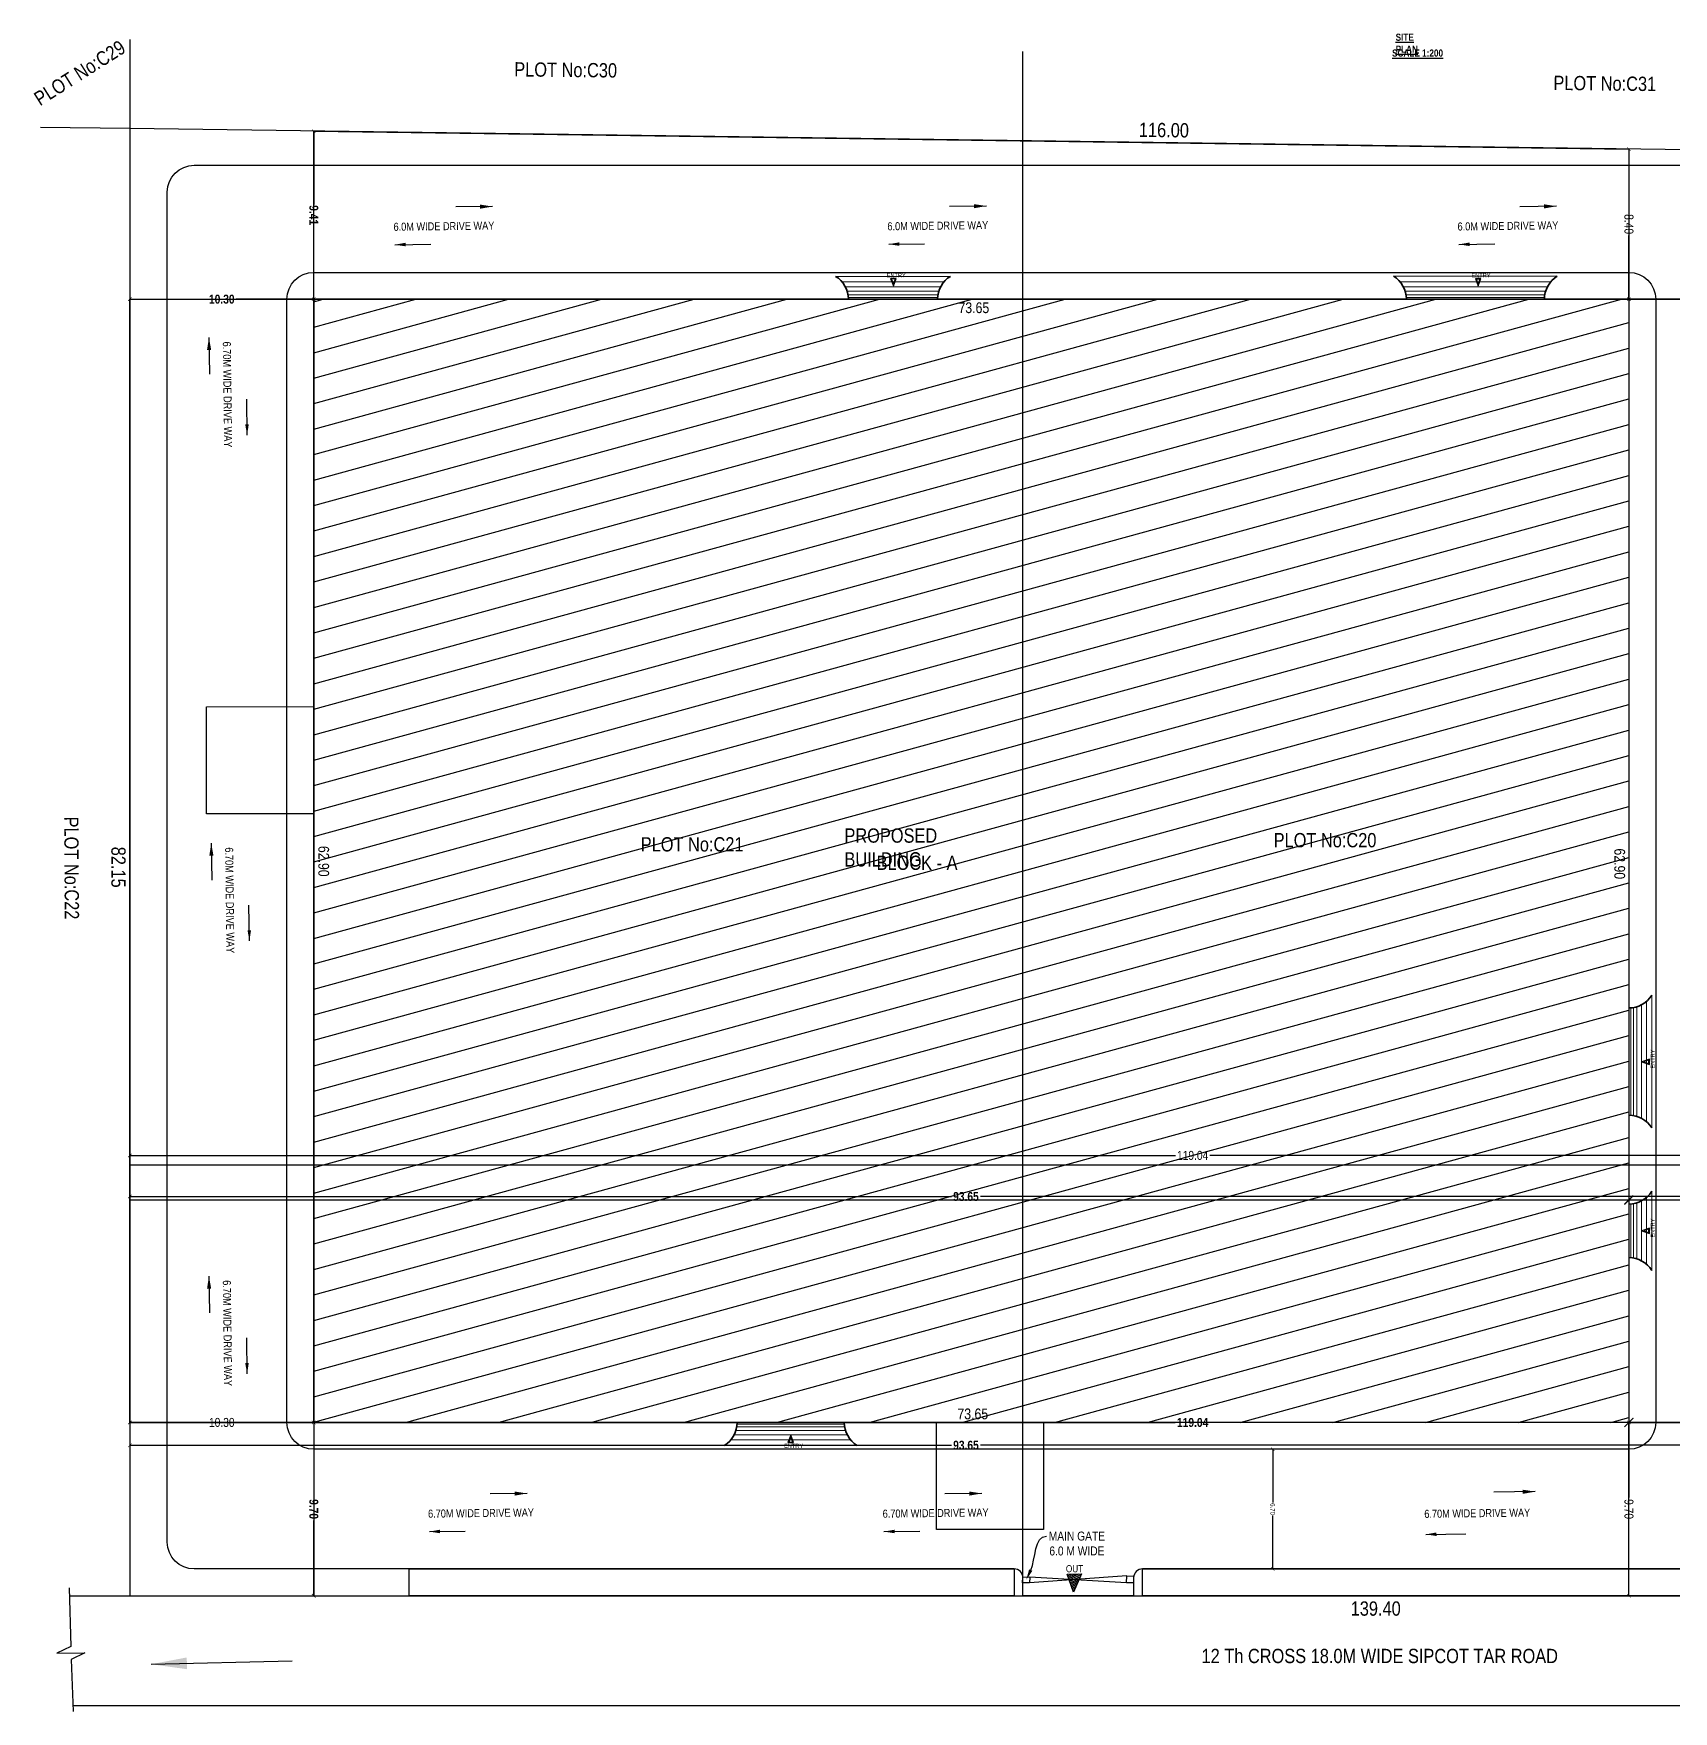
# Model space of a CAD drawing. Header units: metres. Extents: x -488 to 4759, y 38 to 2071.
# Drawn here: x 3045.6 to 3137.4, y 38.9 to 132.8 of the extents above; entities that cross this region are included whole.
import ezdxf
from ezdxf import colors
from ezdxf.entities.mleader import LeaderData, LeaderLine
from ezdxf.lldxf.tags import DXFTag
from ezdxf.math import Vec2, Vec3

# ---------------------------------------------------------------- set-up
doc = ezdxf.new("R2010")
doc.units = ezdxf.units.M
doc.header["$MEASUREMENT"] = 0
doc.linetypes.add('HIDDEN', pattern=[0.375, 0.25, -0.125])
doc.layers.add('0 @ 1', color=7, linetype='Continuous')
doc.styles.add('2', font='swissc.ttf', dxfattribs={"height": 0.23})
doc.styles.add('CODE', font='swissc.ttf', dxfattribs={"height": 0.25})
tags = doc.linetypes.add('00$1$HIDDEN', pattern=[0.375, 0.25, -0.125]).pattern_tags.tags
tags[6:7] = [DXFTag(74, 4), DXFTag(75, 0), DXFTag(340, '0'), DXFTag(46, 1.0), DXFTag(50, 0.0), DXFTag(44, 0.0), DXFTag(45, 0.0)]
tags[4:5] = [DXFTag(74, 4), DXFTag(75, 0), DXFTag(340, '0'), DXFTag(46, 1.0), DXFTag(50, 0.0), DXFTag(44, 0.0), DXFTag(45, 0.0)]
doc.dimstyles.new('OUTER', dxfattribs={"dimscale": 0, "dimtxt": 0.3, "dimasz": 0.18, "dimexe": 0.18, "dimexo": 0.0625, "dimgap": 0.09, "dimtad": 0, "dimzin": 0, "dimdsep": 46, "dimtxsty": 'CODE', "dimcen": 0.09, "dimse1": 1, "dimse2": 1, "dimclrd": 8, "dimclrt": 1, "dimadec": 0, "dimazin": 0, "dimtfac": 1, "dimtofl": 0, "dimtmove": 0, "dimatfit": 3, "dimfxl": 0, "dimtolj": 1, "dimtzin": 0, "dimarcsym": 0})

# ---------------------------------------------------------------- blocks, each defined once
blk = doc.blocks.new('_ArchTick')
at = {"const_width": 0.15}
blk.add_lwpolyline([(-0.5, -0.5), (0.5, 0.5)], dxfattribs=at)
blk = doc.blocks.new('*D432')
at = {"color": 0, "lineweight": -2, "ltscale": 400}
for p, q in [((3134.923, 126.338), (3134.923, 122.775)), ((3134.923, 117.933), (3134.923, 121.496))]:
    blk.add_line(p, q, dxfattribs=at)
at = {"layer": 'Defpoints', "color": 0, "lineweight": -2, "ltscale": 400}
for p in [(3134.923, 126.338), (3134.923, 126.338), (3134.923, 117.933)]:
    blk.add_point(p, dxfattribs=at)
at = {"color": 0, "lineweight": -2, "ltscale": 400, "xscale": 0.2, "yscale": 0.2, "zscale": 0.2}
for p, rotation in [((3134.923, 126.338), 90.00044213215008), ((3134.923, 117.933), 270.0004421321501)]:
    blk.add_blockref('_ArchTick', p, dxfattribs=dict(at, rotation=rotation))
at = {"color": 0, "ltscale": 400, "insert": (3134.923, 122.136), "char_height": 0.25, "attachment_point": 5, "rotation": 270.00044, "style": 'CODE'}
blk.add_mtext('\\A1;{\\H2x;8.40}', dxfattribs=at)
blk = doc.blocks.new('*D431')
at = {"color": 0, "lineweight": -2, "ltscale": 400}
for p, q in [((3134.923, 117.933), (3150.175, 117.933)), ((3169.278, 117.934), (3151.796, 117.933))]:
    blk.add_line(p, q, dxfattribs=at)
at = {"layer": 'Defpoints', "color": 0, "lineweight": -2, "ltscale": 400}
for p in [(3134.923, 117.933), (3169.278, 117.934), (3169.278, 117.934)]:
    blk.add_point(p, dxfattribs=at)
at = {"color": 0, "lineweight": -2, "ltscale": 400, "xscale": 0.2, "yscale": 0.2, "zscale": 0.2}
for p, rotation in [((3134.923, 117.933), 180.0004421320107), ((3169.278, 117.934), 0.0004421320106952)]:
    blk.add_blockref('_ArchTick', p, dxfattribs=dict(at, rotation=rotation))
at = {"color": 0, "ltscale": 400, "insert": (3150.986, 117.933), "char_height": 0.25, "attachment_point": 5, "rotation": 0.00044, "style": 'CODE'}
blk.add_mtext('\\A1;{\\fSwis721 Cn BT|b1|i0|c0|p34;\\H2x;34.36}', dxfattribs=at)
blk = doc.blocks.new('*D430')
at = {"color": 0, "lineweight": -2, "ltscale": 400}
for p, q in [((3061.273, 127.342), (3061.273, 123.243)), ((3061.273, 117.933), (3061.273, 122.032))]:
    blk.add_line(p, q, dxfattribs=at)
at = {"layer": 'Defpoints', "color": 0, "lineweight": -2, "ltscale": 400}
for p in [(3061.273, 127.342), (3061.273, 127.342), (3061.273, 117.933)]:
    blk.add_point(p, dxfattribs=at)
at = {"color": 0, "lineweight": -2, "ltscale": 400, "xscale": 0.2, "yscale": 0.2, "zscale": 0.2}
for p, rotation in [((3061.273, 127.342), 90.00044213213941), ((3061.273, 117.933), 270.0004421321394)]:
    blk.add_blockref('_ArchTick', p, dxfattribs=dict(at, rotation=rotation))
at = {"color": 0, "ltscale": 400, "insert": (3061.273, 122.638), "char_height": 0.25, "attachment_point": 5, "rotation": 270.00044, "style": 'CODE'}
blk.add_mtext('\\A1;{\\fSwis721 Cn BT|b1|i0|c0|p34;\\H2x;9.41}', dxfattribs=at)
blk = doc.blocks.new('*D429')
at = {"color": 0, "lineweight": -2, "ltscale": 400}
for p, q in [((3050.973, 117.933), (3055.314, 117.933)), ((3061.273, 117.933), (3056.932, 117.933))]:
    blk.add_line(p, q, dxfattribs=at)
at = {"layer": 'Defpoints', "color": 0, "lineweight": -2, "ltscale": 400}
for p in [(3050.973, 117.933), (3050.973, 117.933), (3061.273, 117.933)]:
    blk.add_point(p, dxfattribs=at)
at = {"color": 0, "lineweight": -2, "ltscale": 400, "xscale": 0.2, "yscale": 0.2, "zscale": 0.2}
for p, rotation in [((3050.973, 117.933), 180.000442132092), ((3061.273, 117.933), 0.0004421320919779)]:
    blk.add_blockref('_ArchTick', p, dxfattribs=dict(at, rotation=rotation))
at = {"color": 0, "ltscale": 400, "insert": (3056.123, 117.933), "char_height": 0.25, "attachment_point": 5, "rotation": 0.00044, "style": 'CODE'}
blk.add_mtext('\\A1;{\\fSwis721 Cn BT|b1|i0|c0|p34;\\H2x;10.30}', dxfattribs=at)
blk = doc.blocks.new('*D428')
at = {"color": 0, "lineweight": -2, "ltscale": 400}
for p, q in [((3050.973, 55.033), (3055.328, 55.033)), ((3061.273, 55.033), (3056.918, 55.033))]:
    blk.add_line(p, q, dxfattribs=at)
at = {"layer": 'Defpoints', "color": 0, "lineweight": -2, "ltscale": 400}
for p in [(3050.973, 55.033), (3050.973, 55.033), (3061.273, 55.033)]:
    blk.add_point(p, dxfattribs=at)
at = {"color": 0, "lineweight": -2, "ltscale": 400, "xscale": 0.2, "yscale": 0.2, "zscale": 0.2}
for p, rotation in [((3050.973, 55.033), 180.0000000036869), ((3061.273, 55.033), 3.6869707e-09)]:
    blk.add_blockref('_ArchTick', p, dxfattribs=dict(at, rotation=rotation))
at = {"color": 0, "ltscale": 400, "insert": (3056.123, 55.033), "char_height": 0.25, "attachment_point": 5, "rotation": 0, "style": 'CODE'}
blk.add_mtext('\\A1;{\\H2x;10.30}', dxfattribs=at)
blk = doc.blocks.new('*D427')
at = {"color": 0, "lineweight": -2, "ltscale": 0.5}
for p, q in [((3061.273, 55.033), (3061.273, 50.827)), ((3061.273, 45.333), (3061.273, 49.539))]:
    blk.add_line(p, q, dxfattribs=at)
at = {"layer": 'Defpoints', "color": 0, "lineweight": -2, "ltscale": 0.5}
for p in [(3061.273, 55.033), (3061.273, 45.333), (3061.273, 45.333)]:
    blk.add_point(p, dxfattribs=at)
at = {"color": 0, "lineweight": -2, "ltscale": 0.5, "xscale": 0.2, "yscale": 0.2, "zscale": 0.2}
for p, rotation in [((3061.273, 55.033), 90.00044213216324), ((3061.273, 45.333), 270.0004421321632)]:
    blk.add_blockref('_ArchTick', p, dxfattribs=dict(at, rotation=rotation))
at = {"color": 0, "ltscale": 0.5, "insert": (3061.273, 50.183), "char_height": 0.25, "attachment_point": 5, "rotation": 270.00044, "style": 'CODE'}
blk.add_mtext('\\A1;{\\fSwis721 Cn BT|b1|i0|c0|p34;\\H2x;9.70}', dxfattribs=at)
blk = doc.blocks.new('*D426')
at = {"color": 0, "lineweight": -2, "ltscale": 0.5}
for p, q in [((3134.923, 55.033), (3134.923, 50.825)), ((3134.923, 45.333), (3134.923, 49.542))]:
    blk.add_line(p, q, dxfattribs=at)
at = {"layer": 'Defpoints', "color": 0, "lineweight": -2, "ltscale": 0.5}
for p in [(3134.923, 55.033), (3134.923, 45.333), (3134.923, 45.333)]:
    blk.add_point(p, dxfattribs=at)
at = {"color": 0, "lineweight": -2, "ltscale": 0.5, "xscale": 0.2, "yscale": 0.2, "zscale": 0.2}
for p, rotation in [((3134.923, 55.033), 90.00044213214794), ((3134.923, 45.333), 270.000442132148)]:
    blk.add_blockref('_ArchTick', p, dxfattribs=dict(at, rotation=rotation))
at = {"color": 0, "ltscale": 0.5, "insert": (3134.923, 50.183), "char_height": 0.25, "attachment_point": 5, "rotation": 270.00044, "style": 'CODE'}
blk.add_mtext('\\A1;{\\H2x;9.70}', dxfattribs=at)
blk = doc.blocks.new('*D424')
at = {"color": 0, "lineweight": -2}
for p, q in [((3134.923, 55.033), (3139.129, 55.033)), ((3144.623, 55.033), (3140.417, 55.033))]:
    blk.add_line(p, q, dxfattribs=at)
at = {"layer": 'Defpoints', "color": 0, "lineweight": -2}
for p in [(3134.923, 55.033), (3144.623, 55.033), (3144.623, 55.033)]:
    blk.add_point(p, dxfattribs=at)
at = {"color": 0, "lineweight": -2, "xscale": 0.5, "yscale": 0.5, "zscale": 0.5}
for p, rotation in [((3134.923, 55.033), 180.0004421321315), ((3144.623, 55.033), 0.0004421321314926)]:
    blk.add_blockref('_ArchTick', p, dxfattribs=dict(at, rotation=rotation))
at = {"color": 0, "lineweight": -2, "insert": (3139.773, 55.033), "char_height": 0.25, "attachment_point": 5, "rotation": 0.00044, "style": 'CODE'}
blk.add_mtext('\\A1;{\\fSwis721 Cn BT|b1|i0|c0|p34;\\H2x;9.70}', dxfattribs=at)
blk = doc.blocks.new('*D423')
at = {"color": 0, "lineweight": -2}
for p, q in [((3134.923, 67.493), (3139.132, 67.493)), ((3144.623, 67.493), (3140.415, 67.493))]:
    blk.add_line(p, q, dxfattribs=at)
at = {"layer": 'Defpoints', "color": 0, "lineweight": -2}
for p in [(3134.923, 67.493), (3134.923, 67.493), (3144.623, 67.493)]:
    blk.add_point(p, dxfattribs=at)
at = {"color": 0, "lineweight": -2, "xscale": 0.5, "yscale": 0.5, "zscale": 0.5}
for p, rotation in [((3134.923, 67.493), 180.0004421321506), ((3144.623, 67.493), 0.0004421321506509)]:
    blk.add_blockref('_ArchTick', p, dxfattribs=dict(at, rotation=rotation))
at = {"color": 0, "lineweight": -2, "insert": (3139.773, 67.493), "char_height": 0.25, "attachment_point": 5, "rotation": 0.00044, "style": 'CODE'}
blk.add_mtext('\\A1;{\\H2x;9.70}', dxfattribs=at)
blk = doc.blocks.new('*D411')
at = {"color": 0, "lineweight": -2, "ltscale": 400}
for p, q in [((3134.923, 55.033), (3160.434, 55.034)), ((3187.555, 55.034), (3162.044, 55.034))]:
    blk.add_line(p, q, dxfattribs=at)
at = {"layer": 'Defpoints', "color": 0, "lineweight": -2, "ltscale": 400}
for p in [(3134.923, 55.033), (3187.555, 55.034), (3187.555, 55.034)]:
    blk.add_point(p, dxfattribs=at)
at = {"color": 0, "lineweight": -2, "ltscale": 400, "xscale": 0.2, "yscale": 0.2, "zscale": 0.2}
for p, rotation in [((3134.923, 55.033), 180.0004421320399), ((3187.555, 55.034), 0.0004421320399308)]:
    blk.add_blockref('_ArchTick', p, dxfattribs=dict(at, rotation=rotation))
at = {"color": 0, "ltscale": 400, "insert": (3161.239, 55.034), "char_height": 0.25, "attachment_point": 5, "rotation": 0.00044, "style": 'CODE'}
blk.add_mtext('\\A1;{\\H2x;52.63}', dxfattribs=at)
blk = doc.blocks.new('*D410')
at = {"color": 0, "lineweight": -2, "ltscale": 400}
for p, q in [((3050.974, 53.756), (3096.989, 53.757)), ((3144.624, 53.759), (3098.609, 53.757))]:
    blk.add_line(p, q, dxfattribs=at)
at = {"layer": 'Defpoints', "color": 0, "lineweight": -2, "ltscale": 400}
for p in [(3050.974, 55.03), (3144.624, 55.033), (3050.974, 53.756)]:
    blk.add_point(p, dxfattribs=at)
at = {"color": 0, "lineweight": -2, "ltscale": 400, "xscale": 0.2, "yscale": 0.2, "zscale": 0.2}
for p, rotation in [((3050.974, 53.756), 180.0016177440347), ((3144.624, 53.759), 0.001617744034732)]:
    blk.add_blockref('_ArchTick', p, dxfattribs=dict(at, rotation=rotation))
at = {"color": 0, "ltscale": 400, "insert": (3097.799, 53.757), "char_height": 0.25, "attachment_point": 5, "rotation": 0.00162, "style": 'CODE'}
blk.add_mtext('\\A1;{\\fSwis721 Cn BT|b1|i0|c0|p34;\\H2x;93.65}', dxfattribs=at)
blk = doc.blocks.new('*D409')
at = {"color": 0, "lineweight": -2, "ltscale": 400}
for p, q in [((3050.973, 67.684), (3096.988, 67.685)), ((3144.623, 67.686), (3098.608, 67.685))]:
    blk.add_line(p, q, dxfattribs=at)
at = {"layer": 'Defpoints', "color": 0, "lineweight": -2, "ltscale": 400}
for p in [(3050.973, 67.684), (3050.973, 67.491), (3144.623, 67.493)]:
    blk.add_point(p, dxfattribs=at)
at = {"color": 0, "lineweight": -2, "ltscale": 400, "xscale": 0.2, "yscale": 0.2, "zscale": 0.2}
for p, rotation in [((3050.973, 67.684), 180.0016177440345), ((3144.623, 67.686), 0.0016177440344922)]:
    blk.add_blockref('_ArchTick', p, dxfattribs=dict(at, rotation=rotation))
at = {"color": 0, "ltscale": 400, "insert": (3097.798, 67.685), "char_height": 0.25, "attachment_point": 5, "rotation": 0.00162, "style": 'CODE'}
blk.add_mtext('\\A1;{\\fSwis721 Cn BT|b1|i0|c0|p34;\\H2x;93.65}', dxfattribs=at)
blk = doc.blocks.new('*D406')
at = {"color": 0, "lineweight": -2, "ltscale": 400}
for p, q in [((3050.973, 69.984), (3109.532, 69.986)), ((3170.013, 69.987), (3111.454, 69.986))]:
    blk.add_line(p, q, dxfattribs=at)
at = {"layer": 'Defpoints', "color": 0, "lineweight": -2, "ltscale": 400}
for p in [(3050.973, 69.984), (3050.973, 69.45), (3170.013, 69.454)]:
    blk.add_point(p, dxfattribs=at)
at = {"color": 0, "lineweight": -2, "ltscale": 400, "xscale": 0.2, "yscale": 0.2, "zscale": 0.2}
for p, rotation in [((3050.973, 69.984), 180.0016177440345), ((3170.013, 69.987), 0.0016177440344922)]:
    blk.add_blockref('_ArchTick', p, dxfattribs=dict(at, rotation=rotation))
at = {"color": 0, "ltscale": 400, "insert": (3110.493, 69.986), "char_height": 0.25, "attachment_point": 5, "rotation": 0.00162, "style": 'CODE'}
blk.add_mtext('\\A1;{\\H2x;119.04}', dxfattribs=at)
blk = doc.blocks.new('*D405')
at = {"color": 0, "lineweight": -2, "ltscale": 400}
for p, q in [((3050.974, 55.033), (3109.516, 55.032)), ((3170.013, 55.031), (3111.47, 55.032))]:
    blk.add_line(p, q, dxfattribs=at)
at = {"layer": 'Defpoints', "color": 0, "lineweight": -2, "ltscale": 400}
for p in [(3050.974, 55.033), (3050.974, 55.033), (3170.013, 55.031)]:
    blk.add_point(p, dxfattribs=at)
at = {"color": 0, "lineweight": -2, "ltscale": 400, "xscale": 0.2, "yscale": 0.2, "zscale": 0.2}
for p, rotation in [((3050.974, 55.033), 179.9992665193407), ((3170.013, 55.031), 359.9992665193408)]:
    blk.add_blockref('_ArchTick', p, dxfattribs=dict(at, rotation=rotation))
at = {"color": 0, "ltscale": 400, "insert": (3110.493, 55.032), "char_height": 0.25, "attachment_point": 5, "rotation": 359.99927, "style": 'CODE'}
blk.add_mtext('\\A1;{\\fSwis721 Cn BT|b1|i0|c0|p34;\\H2x;119.04}', dxfattribs=at)
blk = doc.blocks.new('*D404')
at = {"color": 0, "lineweight": -2, "ltscale": 400}
for p, q in [((3114.976, 53.533), (3114.976, 50.548)), ((3114.976, 46.833), (3114.976, 49.819))]:
    blk.add_line(p, q, dxfattribs=at)
at = {"layer": 'Defpoints', "color": 0, "linetype": 'ByBlock', "lineweight": -2, "ltscale": 400}
for p in [(3114.976, 53.533), (3114.976, 46.833), (3114.976, 46.833)]:
    blk.add_point(p, dxfattribs=at)
at = {"color": 0, "linetype": 'ByBlock', "lineweight": -2, "ltscale": 400, "xscale": 0.2, "yscale": 0.2, "zscale": 0.2}
for p, rotation in [((3114.976, 53.533), 90.00044213212331), ((3114.976, 46.833), 270.0004421321233)]:
    blk.add_blockref('_ArchTick', p, dxfattribs=dict(at, rotation=rotation))
at = {"color": 0, "linetype": 'ByBlock', "ltscale": 400, "insert": (3114.976, 50.183), "char_height": 0.25, "attachment_point": 5, "rotation": 270.00044, "style": 'CODE'}
blk.add_mtext('\\A1;6.70', dxfattribs=at)

msp = doc.modelspace()

# ---------------------------------------------------------------- hatches: boundary and pattern name
at = {"lineweight": -2}
h = msp.add_hatch(dxfattribs=at)
h.set_pattern_fill('ANSI31', color=256, scale=11, angle=-29.6461576)
h.set_pattern_definition([(15.353842, (-11974.0462, 6066.174), (-0.36407161, 1.32592491), [])])
h.paths.add_polyline_path([(3061.27274, 117.93275), (3061.27323, 55.03275), (3100.97275, 55.03306), (3100.96916, 117.93306)])
h.paths.add_polyline_path([(3100.96916, 117.93306), (3100.97275, 55.03306), (3134.92323, 55.03332), (3134.92274, 117.93332)])
h.paths.add_polyline_path([(3090.72251, 87.02871), (3100.12459, 87.02871), (3100.12459, 88.70404), (3090.72251, 88.70404)], flags=24)
h.paths.add_polyline_path([(3061.19489, 87.50346), (3061.19491, 85.41437), (3062.4514, 85.41438), (3062.45139, 87.50347)], flags=9)
h.paths.add_polyline_path([(3097.13878, 54.87801), (3099.22787, 54.87803), (3099.22786, 56.13452), (3097.13877, 56.13451)], flags=9)
h.paths.add_polyline_path([(3097.19986, 116.81871), (3099.28895, 116.81872), (3099.28894, 118.07522), (3097.19985, 118.0752)], flags=9)
h.paths.add_polyline_path([(3079.31408, 86.53703), (3085.24707, 86.53703), (3085.24707, 88.21235), (3079.31408, 88.21235)], flags=24)
h.paths.add_polyline_path([(3133.77185, 87.36247), (3133.77186, 85.27338), (3135.02836, 85.27339), (3135.02834, 87.36248)], flags=9)
h.paths.add_polyline_path([(3114.75879, 86.77038), (3120.69178, 86.77038), (3120.69178, 88.4457), (3114.75879, 88.4457)], flags=24)
at = {"lineweight": 30}
h = msp.add_hatch(dxfattribs=at)
h.set_pattern_fill('ANSI31', color=256, scale=0.648, angle=-380.0290327)
h.set_pattern_definition([(24.9709673, (7574.35314, -5089.681865), (-0.0341948763, 0.0734282673), [])])
h.paths.add_polyline_path([(3104.26302, 46.55651), (3103.46049, 46.53629), (3103.82879, 45.52843)])

# ---------------------------------------------------------------- linework, layer by layer
at = {"lineweight": 30, "ltscale": 20}
for p, q in [((3050.97298, 132.48267), (3050.97326, 127.48514)), ((3100.96837, 131.8007), (3100.96865, 126.8007)), ((3050.97326, 127.48514), (3045.9738, 127.5533))]:
    msp.add_line(p, q, dxfattribs=at)
at = {"linetype": '00$1$HIDDEN', "lineweight": 30, "ltscale": 10}
msp.add_line((3100.96865, 126.80109), (3100.9733, 45.33267), dxfattribs=at)
at = {"linetype": 'HIDDEN', "lineweight": 18, "ltscale": 200}
for p, q in [((3090.49489, 119.21298), (3096.93058, 119.21303)), ((3090.84845, 118.91298), (3096.57702, 118.91303)), ((3091.03949, 118.63298), (3096.38598, 118.63302)), ((3121.74489, 119.21322), (3130.91058, 119.21329)), ((3122.09845, 118.91322), (3130.55702, 118.91329)), ((3122.28949, 118.63322), (3130.36598, 118.63329)), ((3091.14375, 118.38298), (3096.28172, 118.38302)), ((3091.19187, 118.18298), (3096.23361, 118.18302)), ((3091.21285, 118.03298), (3096.21597, 118.03302)), ((3122.39375, 118.38323), (3130.26172, 118.38329)), ((3122.44187, 118.18323), (3130.21361, 118.18329)), ((3122.46285, 118.03323), (3130.19597, 118.03329)), ((3136.2031, 71.52446), (3136.20304, 78.96128)), ((3135.02309, 72.24332), (3135.02305, 78.24332)), ((3135.17309, 72.22234), (3135.17305, 78.24332)), ((3135.37309, 72.17423), (3135.37305, 78.31242)), ((3135.62309, 72.06998), (3135.62305, 78.41668)), ((3135.9031, 71.87802), (3135.90304, 78.60681)), ((3136.20316, 63.54538), (3136.20313, 67.98128)), ((3135.02315, 64.25999), (3135.02313, 67.26332)), ((3135.17315, 64.24234), (3135.17313, 67.26332)), ((3135.37316, 64.19423), (3135.37313, 67.33242)), ((3135.62316, 64.08998), (3135.62313, 67.43668)), ((3135.90316, 63.89894), (3135.90313, 67.62681)), ((3084.91414, 54.58294), (3091.05232, 54.58298)), ((3084.96225, 54.78294), (3090.98323, 54.78298)), ((3084.98323, 54.93294), (3090.98323, 54.93298)), ((3084.26437, 53.75293), (3091.70119, 53.75299)), ((3084.61792, 54.05293), (3091.34671, 54.05299)), ((3084.80988, 54.33294), (3091.15658, 54.33298))]:
    msp.add_line(p, q, dxfattribs=at)
at = {"lineweight": 30}
for p, q in [((3106.79981, 46.44), (3101.36088, 46.05638)), ((3106.7971, 46.06129), (3101.37801, 46.37915))]:
    msp.add_line(p, q, dxfattribs=at)
msp.add_line((3047.58607, 45.33267), (3050.9733, 45.33267))
at = {"ltscale": 400}
for points in [[(3050.9733, 127.48267), (3050.9733, 45.33267), (3190.3733, 45.33375), (3166.96252, 125.9014)], [(3061.27274, 117.93275), (3061.27267, 127.34226), (3134.92268, 126.33819), (3134.92274, 117.93332), (3061.27274, 117.93275)], [(3061.27323, 55.03267), (3050.9733, 55.03267), (3050.97282, 117.93267), (3061.27274, 117.93275), (3061.27323, 55.03275)], [(3061.27274, 117.93275), (3134.92274, 117.93332), (3134.92323, 55.03332), (3061.27323, 55.03275)], [(3134.92274, 117.93332), (3134.92329, 55.03332), (3187.55475, 55.03373), (3169.27775, 117.93359), (3134.92274, 117.93328)], [(3170.01323, 55.03359), (3050.9736, 55.03023), (3050.97319, 69.45267), (3170.01311, 69.45359)], [(3050.9736, 55.03267), (3050.9735, 67.49269), (3144.62313, 67.4934), (3144.62323, 55.0334), (3050.9733, 55.03267)], [(3100.4896, 45.33306), (3066.61736, 45.33279), (3066.61735, 46.83279), (3100.48959, 46.83306)], [(3107.68762, 46.83311), (3189.93744, 46.83375), (3190.3733, 45.33375), (3107.68763, 45.33311)]]:
    msp.add_lwpolyline(points, close=True, dxfattribs=at)
at = {"linetype": 'ByBlock', "ltscale": 400}
for points in [[(3100.97587, 45.33306), (3100.98955, 46.32617, 0.41825521), (3100.48959, 46.83306), (3054.57329, 46.8327, -0.41421356), (3053.07328, 48.33269), (3053.07269, 123.93269, -0.41421356), (3054.57268, 125.4327), (3167.09846, 125.43357)], [(3168.84189, 119.43358), (3168.51273, 119.43358), (3168.51328, 48.33358, -0.41421356), (3167.01329, 46.83357), (3107.68762, 46.83311, 0.41018343), (3107.18767, 46.34), (3107.17381, 45.33311)]]:
    msp.add_lwpolyline(points, format="xyb", dxfattribs=at)
msp.add_lwpolyline([(3136.42274, 117.93333), (3136.42323, 55.03333, -0.41421356), (3134.92324, 53.53332), (3061.27324, 53.53275, -0.41421356), (3059.77323, 55.03274), (3059.77274, 117.93274, -0.41421356), (3061.27273, 119.43275), (3134.92273, 119.43332, -0.41421356)], format="xyb", close=True, dxfattribs=at)
at = {"lineweight": 30}
for points in [[(3093.73773, 118.6765), (3093.73773, 118.6765), (3093.89194, 119.09714), (3093.5766, 119.09714)], [(3093.74042, 118.7747), (3093.84961, 119.06714), (3093.61656, 119.06714)], [(3126.48619, 118.67214), (3126.48619, 118.67214), (3126.6404, 119.09277), (3126.32505, 119.09277)], [(3126.48888, 118.77033), (3126.59806, 119.06277), (3126.36502, 119.06277)], [(3135.6506, 75.22512), (3135.6506, 75.22512), (3136.07123, 75.07092), (3136.07123, 75.38626)], [(3135.74879, 75.22243), (3136.04123, 75.11325), (3136.04123, 75.34629)], [(3135.65365, 65.76124), (3135.65365, 65.76124), (3136.07428, 65.60704), (3136.07428, 65.92238)], [(3135.75184, 65.75855), (3136.04428, 65.64937), (3136.04428, 65.88241)], [(3087.98489, 54.32524), (3087.98489, 54.32524), (3087.83068, 53.90461), (3088.14602, 53.90461)], [(3087.9822, 54.22705), (3087.87301, 53.93461), (3088.10605, 53.93461)], [(3101.36088, 46.05638), (3100.97326, 46.05638), (3100.99049, 46.39494), (3101.37801, 46.37915)], [(3107.18377, 46.05643), (3106.7971, 46.06124), (3106.79981, 46.44), (3107.18898, 46.43513)]]:
    msp.add_lwpolyline(points, close=True, dxfattribs=at)
at = {"ltscale": 0.05}
msp.add_lwpolyline([(3061.27274, 117.93275), (3134.92274, 117.93332), (3134.92323, 55.03332), (3061.27323, 55.03275)], close=True, dxfattribs=at)
at = {"lineweight": -2}
for points in [[(3061.27292, 95.11603), (3061.27296, 89.11603), (3055.27296, 89.11598), (3055.27292, 95.11598)], [(3102.14446, 55.03162), (3102.14451, 49.03162), (3096.14451, 49.03157), (3096.14446, 55.03157)]]:
    msp.add_lwpolyline(points, close=True, dxfattribs=at)
at = {"ltscale": 0.5}
msp.add_lwpolyline([(3061.27323, 55.03267), (3061.2733, 45.33275), (3134.9233, 45.33332), (3134.92323, 55.03332), (3061.27323, 55.03267)], close=True, dxfattribs=at)
at = {"lineweight": 30}
for points in [[(3104.26302, 46.55651), (3103.82879, 45.52843), (3103.46049, 46.53629), (3104.26302, 46.55651)], [(3047.57445, 45.76547), (3047.66216, 42.49713), (3046.89436, 42.12364), (3048.44698, 42.12575), (3047.69028, 41.76883), (3047.80973, 38.85212)]]:
    msp.add_lwpolyline(points, dxfattribs=at)
at = {"ltscale": 400}
msp.add_lwpolyline([(3107.17381, 45.33311), (3100.9733, 45.33306)], dxfattribs=at)
msp.add_lwpolyline([(3047.79572, 39.19413), (3200.43913, 39.19413)])
at = {"lineweight": 35}
for centre, start, end in [((3089.71285, 117.93297), 0.0004421, 58.5765356), ((3097.71263, 117.93303), 121.4243486, 180.0004421), ((3120.96285, 117.93321), 0.0004421, 58.5765356), ((3131.69263, 117.9333), 121.4243486, 180.0004421), ((3134.92304, 79.74332), 270.0004421, 328.5765356), ((3134.9231, 70.74332), 31.4243486, 90.0004421), ((3134.92312, 68.76332), 270.0004421, 328.5765356), ((3134.92317, 62.76332), 31.4243486, 90.0004421), ((3083.48323, 55.03293), 301.4243486, 0.0004421), ((3092.48323, 55.03299), 180.0004421, 238.5765356)]:
    msp.add_arc(centre, 1.5, start, end, dxfattribs=at)

# ---------------------------------------------------------------- texts
at = {"lineweight": -2, "style": '2'}
for rotation, p in [(0.0004421, (3093.35524, 119.15925)), (0.0004421, (3126.10369, 119.15488)), (90.0004421, (3136.37231, 74.84872)), (90.0004421, (3136.37536, 65.38484)), (0.0004421, (3087.61318, 53.61155))]:
    msp.add_text('ENTRY', height=0.23, rotation=rotation, dxfattribs=at).set_placement(p)
at = {"lineweight": 30, "char_height": 0.4, "attachment_point": 1, "style": '2'}
for s, insert, width in [('{\\fSwis721 Cn BT|b1|i0|c0|p34;\\LSITE PLAN}', (3121.86113, 132.80176), 2.2141299), ('{\\fSwis721 Cn BT|b1|i0|c0|p34;\\LSCALE 1:200}', (3121.66309, 131.91635), 3.2912625)]:
    msp.add_mtext(s, dxfattribs=dict(at, insert=insert, width=width))
at = {"linetype": 'ByBlock', "lineweight": 30, "attachment_point": 1, "style": '2'}
for s, insert, char_height, width, rotation in [('PLOT No:C29', (3045.5186, 129.40586), 0.8, 5.7564431, 32.3043527), ('PLOT No:C30', (3072.50863, 131.20759), 0.8, 13.3940706, 359.3538424), ('PLOT No:C31', (3130.70156, 130.44888), 0.8, 13.3940706, 359.3538424), ('6.0M WIDE DRIVE WAY', (3065.73871, 122.20984), 0.448, 9.999999999999999e-16, 0.718105), ('6.0M WIDE DRIVE WAY', (3093.39728, 122.23663), 0.448, 9.999999999999999e-16, 0.718105), ('6.0M WIDE DRIVE WAY', (3125.325, 122.22578), 0.448, 9.999999999999999e-16, 0.718105), ('6.70M WIDE DRIVE WAY', (3056.62986, 115.56351), 0.448, 9.999999999999999e-16, 270.718105), ('PLOT No:C22', (3048.09599, 88.96208), 0.8, 8.558929, 270.3538424), ('6.70M WIDE DRIVE WAY', (3056.75835, 87.24186), 0.448, 9.999999999999999e-16, 270.718105), ('6.70M WIDE DRIVE WAY', (3056.63027, 63.00113), 0.448, 9.999999999999999e-16, 270.718105), ('6.70M WIDE DRIVE WAY', (3067.67122, 50.14711), 0.448, 9.999999999999999e-16, 0.718105), ('6.70M WIDE DRIVE WAY', (3093.13102, 50.14731), 0.448, 9.999999999999999e-16, 0.718105), ('6.70M WIDE DRIVE WAY', (3123.46347, 50.13901), 0.448, 9.999999999999999e-16, 0.718105)]:
    msp.add_mtext(s, dxfattribs=dict(at, insert=insert, char_height=char_height, width=width, rotation=rotation))
at = {"lineweight": -2, "attachment_point": 5, "style": 'CODE'}
for s, insert, char_height, rotation in [('\\A1;116.00', (3108.88388, 127.39842), 0.8, 359.218936), ('\\A1;73.65', (3098.24108, 117.45086), 0.6, 0.0004421), ('\\A1;82.15', (3050.33234, 86.12643), 0.8, 270), ('\\A1;62.90', (3061.82704, 86.45853), 0.6, 270.0004421), ('\\A1;62.90', (3134.404, 86.31754), 0.6, 270.0004421), ('\\A1;73.65', (3098.18001, 55.51016), 0.6, 0.0004421), ('\\A1;139.40', (3120.74531, 44.60848), 0.8, 0), ('12 Th CROSS 18.0M WIDE SIPCOT TAR ROAD', (3120.97118, 41.9532), 0.8, 0)]:
    msp.add_mtext(s, dxfattribs=dict(at, insert=insert, char_height=char_height, rotation=rotation))
at = {"linetype": 'ByBlock', "lineweight": 30, "char_height": 0.8, "attachment_point": 1, "style": '2'}
for s, insert, width in [('PLOT No:C21', (3079.58525, 87.80716), 12.13845), ('PROPOSED BUILDING', (3090.99368, 88.29884), 9.1753112), ('PLOT No:C20', (3115.02996, 88.04051), 13.3940706), ('BLOCK - A', (3092.79348, 86.77449), 4.3415065)]:
    msp.add_mtext(s, dxfattribs=dict(at, insert=insert, width=width))
at = {"lineweight": 30, "insert": (3103.87982, 46.84217), "char_height": 0.4, "attachment_point": 5, "rotation": 359.9293193, "style": '2'}
msp.add_mtext('\\A1;OUT', dxfattribs=at)

# ---------------------------------------------------------------- dimensions: what is measured, and where the dimension line sits
at = {"layer": '0 @ 1', "ltscale": 400}
for p1, p2, distance, text, picture, middle in [((3061.27274, 117.93275), (3061.27267, 127.34226), 0, '{\\fSwis721 Cn BT|b1|i0|c0|p34;\\H2x;<>}', '*D430', (3061.2727, 122.63751)), ((3134.92274, 117.93332), (3134.92268, 126.33819), 0, '{\\H2x;<>}', '*D432', (3134.92271, 122.13576)), ((3061.27274, 117.93275), (3050.9733, 117.93267), 0, '{\\fSwis721 Cn BT|b1|i0|c0|p34;\\H2x;<>}', '*D429', (3056.12302, 117.93271)), ((3170.01311, 69.45359), (3050.97319, 69.45023), -0.53387, '{\\H2x;<>}', '*D406', (3110.49314, 69.98578)), ((3144.62313, 67.4934), (3050.97324, 67.49075), -0.19287, '{\\fSwis721 Cn BT|b1|i0|c0|p34;\\H2x;<>}', '*D409', (3097.79818, 67.68494)), ((3061.27323, 55.03275), (3050.9733, 55.03275), 0.00008, '{\\H2x;<>}', '*D428', (3056.12326, 55.03267)), ((3170.01323, 55.03115), (3050.9736, 55.03267), 0, '{\\fSwis721 Cn BT|b1|i0|c0|p34;\\H2x;<>}', '*D405', (3110.49341, 55.03191)), ((3144.62375, 55.03288), (3050.9736, 55.03023), 1.27411, '{\\fSwis721 Cn BT|b1|i0|c0|p34;\\H2x;<>}', '*D410', (3097.79871, 53.75745)), ((3134.92323, 55.03332), (3187.55475, 55.03373), 0, '{\\H2x;<>}', '*D411', (3161.23899, 55.03353))]:
    dim = msp.add_aligned_dim(p1=p1, p2=p2, distance=distance, text=text, dimstyle='OUTER', override={"dimscale": 1, "dimtxt": 0.25, "dimasz": 0.2, "dimblk": 'ArchTick', "dimclrd": 0, "dimclrt": 0, "dimtix": 0, "dimtofl": 0, "dimtmove": 0, "dimatfit": 3, "dimfxl": 0}, dxfattribs=at)
    dim.commit()
    dim.dimension.update_dxf_attribs({"geometry": picture, "text_midpoint": middle})
dim = msp.add_linear_dim(base=(3169.27775, 117.93359), p1=(3134.92274, 117.93332), p2=(3169.27775, 117.93359), angle=0.0004421, text='{\\fSwis721 Cn BT|b1|i0|c0|p34;\\H2x;<>}', dimstyle='OUTER', override={"dimscale": 1, "dimtxt": 0.25, "dimasz": 0.2, "dimblk": 'ArchTick', "dimclrd": 0, "dimclrt": 0, "dimtix": 0, "dimtofl": 0, "dimtmove": 0, "dimatfit": 3, "dimfxl": 0}, dxfattribs=at)
dim.commit()
dim.dimension.update_dxf_attribs({"geometry": '*D431', "text_midpoint": (3150.98563, 117.93345), "dimtype": 129})
at = {"layer": '0 @ 1', "lineweight": -2}
for p1, p2, text, picture, middle in [((3144.62313, 67.4934), (3134.92313, 67.49332), '{\\H2x;<>}', '*D423', (3139.77313, 67.49336)), ((3134.92323, 55.03332), (3144.62323, 55.0334), '{\\fSwis721 Cn BT|b1|i0|c0|p34;\\H2x;<>}', '*D424', (3139.77323, 55.03336))]:
    dim = msp.add_aligned_dim(p1=p1, p2=p2, distance=0, text=text, dimstyle='OUTER', override={"dimscale": 1, "dimtxt": 0.25, "dimasz": 0.5, "dimblk": 'ArchTick', "dimclrd": 0, "dimclrt": 0, "dimtix": 0, "dimtofl": 0, "dimtmove": 0, "dimatfit": 3, "dimfxl": 0.18}, dxfattribs=at)
    dim.commit()
    dim.dimension.update_dxf_attribs({"geometry": picture, "text_midpoint": middle})
at = {"layer": '0 @ 1', "ltscale": 0.5}
for p1, p2, text, picture, middle in [((3061.27323, 55.03267), (3061.2733, 45.33275), '{\\fSwis721 Cn BT|b1|i0|c0|p34;\\H2x;<>}', '*D427', (3061.27326, 50.18271)), ((3134.92323, 55.03332), (3134.9233, 45.33332), '{\\H2x;<>}', '*D426', (3134.92326, 50.18332))]:
    dim = msp.add_aligned_dim(p1=p1, p2=p2, distance=0, text=text, dimstyle='OUTER', override={"dimscale": 1, "dimtxt": 0.25, "dimasz": 0.2, "dimblk": 'ArchTick', "dimclrd": 0, "dimclrt": 0, "dimtix": 0, "dimtofl": 0, "dimtmove": 0, "dimatfit": 3, "dimfxl": 0}, dxfattribs=at)
    dim.commit()
    dim.dimension.update_dxf_attribs({"geometry": picture, "text_midpoint": middle})
at = {"layer": '0 @ 1', "linetype": 'ByBlock', "ltscale": 400}
dim = msp.add_aligned_dim(p1=(3114.9764, 53.53317), p2=(3114.97645, 46.83317), distance=0, dimstyle='OUTER', override={"dimscale": 1, "dimtxt": 0.25, "dimasz": 0.2, "dimblk": 'ArchTick', "dimclrd": 0, "dimclrt": 0, "dimtix": 0, "dimtofl": 0, "dimtmove": 0, "dimatfit": 3, "dimfxl": 10}, dxfattribs=at)
dim.commit()
dim.dimension.update_dxf_attribs({"geometry": '*D404', "text_midpoint": (3114.97642, 50.18317)})

# ---------------------------------------------------------------- leaders
at = {"lineweight": 30, "ltscale": 3}
ml = msp.add_multileader_mtext('Standard', dxfattribs=at)
ml.set_content('MAIN GATE \\P6.0 M WIDE', color=256, style='2')
ml.set_leader_properties()
ml.build(insert=Vec2(0, 0))
ml.multileader.update_dxf_attribs({"leader_type": 2, "text_right_attachment_type": 0, "dogleg_length": 6, "arrow_head_size": 0.6})
ctx = ml.context
ctx.base_point, ctx.char_height, ctx.arrow_head_size, ctx.landing_gap_size, ctx.plane_origin, ctx.plane_x_axis, ctx.plane_y_axis = Vec3(3102.30448, 48.66773), 0.5, 0.6, 0.21973, Vec3(3117.43269, 30.58355), Vec3(0.99999999, -0.00012296), Vec3(0.00012296, 0.99999999)
ctx.right_attachment, ctx.text_align_type = 0, 1
notes = []
notes.append((ctx, [(1, (1, 1, 0), (3102.17265, 48.66774), (0.99999999, -0.00012296), 0.13184, [(0, [(3101.17412, 46.22179)], 0, [])])]))
ctx.mtext.insert, ctx.mtext.text_direction, ctx.mtext.rotation, ctx.mtext.width, ctx.mtext.alignment, ctx.mtext.flow_direction = Vec3(3104.01077, 48.92255), Vec3(0.99999999, -0.00012296), 6.28306235, 3.3403896, 2, 5
at = {"layer": '0 @ 1', "lineweight": 30}
for points, override in [([(3071.28909, 123.12275), (3069.2252, 123.09688)], {"dimscale": 1, "dimasz": 0.7, "dimgap": 0.09, "dimtad": 0, "dimclrd": 256, "dimclrt": 0, "dimfxl": 6}), ([(3098.94766, 123.14954), (3096.88377, 123.12367)], {"dimscale": 1, "dimasz": 0.7, "dimgap": 0.09, "dimtad": 0, "dimclrd": 256, "dimclrt": 0, "dimfxl": 6}), ([(3130.87538, 123.13869), (3128.81149, 123.11283)], {"dimscale": 1, "dimasz": 0.7, "dimgap": 0.09, "dimtad": 0, "dimclrd": 256, "dimclrt": 0, "dimfxl": 6}), ([(3065.81488, 120.98487), (3067.82464, 121.01006)], {"dimscale": 1, "dimasz": 0.6, "dimgap": 0.09, "dimtad": 0, "dimclrd": 256, "dimclrt": 0, "dimfxl": 6}), ([(3093.47346, 121.01166), (3095.48322, 121.03685)], {"dimscale": 1, "dimasz": 0.6, "dimgap": 0.09, "dimtad": 0, "dimclrd": 256, "dimclrt": 0, "dimfxl": 6}), ([(3125.40117, 121.00081), (3127.41094, 121.026)], {"dimscale": 1, "dimasz": 0.6, "dimgap": 0.09, "dimtad": 0, "dimclrd": 256, "dimclrt": 0, "dimfxl": 6}), ([(3055.40448, 115.79436), (3055.43035, 113.73047)], {"dimscale": 1, "dimasz": 0.7, "dimgap": 0.09, "dimtad": 0, "dimclrd": 256, "dimclrt": 0, "dimfxl": 6}), ([(3057.54237, 110.32015), (3057.51718, 112.32992)], {"dimscale": 1, "dimasz": 0.6, "dimgap": 0.09, "dimtad": 0, "dimclrd": 256, "dimclrt": 0, "dimfxl": 6}), ([(3055.53298, 87.47272), (3055.55885, 85.40882)], {"dimscale": 1, "dimasz": 0.7, "dimgap": 0.09, "dimtad": 0, "dimclrd": 256, "dimclrt": 0, "dimfxl": 6}), ([(3057.67086, 81.99851), (3057.64567, 84.00827)], {"dimscale": 1, "dimasz": 0.6, "dimgap": 0.09, "dimtad": 0, "dimclrd": 256, "dimclrt": 0, "dimfxl": 6}), ([(3055.40489, 63.23199), (3055.43076, 61.1681)], {"dimscale": 1, "dimasz": 0.7, "dimgap": 0.09, "dimtad": 0, "dimclrd": 256, "dimclrt": 0, "dimfxl": 6}), ([(3057.54277, 57.75778), (3057.51758, 59.76754)], {"dimscale": 1, "dimasz": 0.6, "dimgap": 0.09, "dimtad": 0, "dimclrd": 256, "dimclrt": 0, "dimfxl": 6}), ([(3073.2216, 51.06002), (3071.15771, 51.03415)], {"dimscale": 1, "dimasz": 0.7, "dimgap": 0.09, "dimtad": 0, "dimclrd": 256, "dimclrt": 0, "dimfxl": 6}), ([(3067.74739, 48.92214), (3069.75715, 48.94733)], {"dimscale": 1, "dimasz": 0.6, "dimgap": 0.09, "dimtad": 0, "dimclrd": 256, "dimclrt": 0, "dimfxl": 6})]:
    msp.add_leader(points, dimstyle='OUTER', override=override, dxfattribs=at)
at = {"layer": '0 @ 1', "linetype": 'ByBlock', "lineweight": 30}
for points, override in [([(3098.6814, 51.06022), (3096.61751, 51.03435)], {"dimscale": 1, "dimasz": 0.7, "dimgap": 0.09, "dimtad": 0, "dimclrd": 256, "dimclrt": 0, "dimfxl": 6}), ([(3129.6799, 51.16147), (3127.36834, 51.1325)], {"dimscale": 1, "dimasz": 0.7, "dimgap": 0.09, "dimtad": 0, "dimclrd": 256, "dimclrt": 0, "dimfxl": 6}), ([(3093.20719, 48.92234), (3095.21696, 48.94753)], {"dimscale": 1, "dimasz": 0.6, "dimgap": 0.09, "dimtad": 0, "dimclrd": 256, "dimclrt": 0, "dimfxl": 6}), ([(3123.54878, 48.76704), (3125.79972, 48.79526)], {"dimscale": 1, "dimasz": 0.6, "dimgap": 0.09, "dimtad": 0, "dimclrd": 256, "dimclrt": 0, "dimfxl": 6})]:
    msp.add_leader(points, dimstyle='OUTER', override=override, dxfattribs=at)
at = {"layer": '0 @ 1', "lineweight": -2}
msp.add_leader([(3052.17007, 41.49545), (3060.06196, 41.6944)], dimstyle='OUTER', override={"dimscale": 1, "dimtxt": 0.25, "dimasz": 2, "dimgap": 0.09, "dimtad": 0, "dimclrd": 256, "dimclrt": 0, "dimfxl": 10}, dxfattribs=at)
for ctx, leaders in notes:
    for number, flags, end, landing, length, lines in leaders:
        leader = LeaderData()
        leader.index, (leader.has_last_leader_line, leader.has_dogleg_vector, leader.attachment_direction) = number, flags
        leader.last_leader_point, leader.dogleg_vector, leader.dogleg_length = Vec3(end), Vec3(landing), length
        for number, points, colour, breaks in lines:
            line = LeaderLine()
            line.index, line.vertices, line.color, line.breaks = number, Vec3.list(points), colors.encode_raw_color(colour), breaks
            leader.lines.append(line)
        ctx.leaders.append(leader)

doc.saveas('drawing.dxf')
